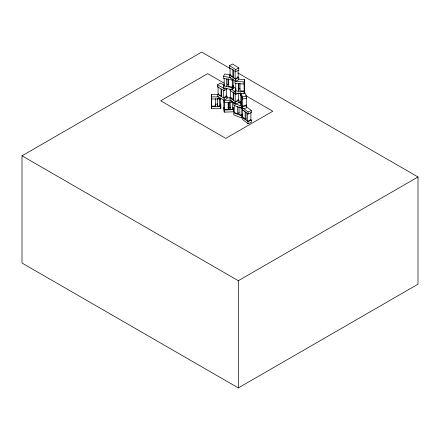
<?xml version="1.0" encoding="UTF-8"?>
<svg xmlns="http://www.w3.org/2000/svg" width="440" height="440" viewBox="0 0 440 440"><rect width="100%" height="100%" fill="white"/><g stroke="black" fill="none" stroke-linecap="round" stroke-linejoin="round"><path stroke-width="0.66" d="M234.988 90.926L244.123 91.608L244.651 89.232L244.123 93.72L234.988 93.038L235.516 88.55L235.516 90.668M236.022 89.793L235.757 90.981L235.757 83.463M244.123 93.72L244.123 81.967L244.651 79.596L238.777 79.156M244.096 83.617L244.431 82.132L244.431 89.656L244.096 91.141L239.987 90.833L239.987 83.309M232.821 78.953L232.139 80.086L223.443 78.331L223.443 76.213L224.807 73.953L230.159 75.031M232.139 89.722L232.139 87.604L233.508 85.344L233.508 87.461L232.139 89.722L223.443 87.967L223.443 85.85L224.125 84.722M228.365 78.832L228.365 86.356L232.282 87.147L233.134 85.734L233.134 79.58M242.407 107.47L241.489 108.268L233.827 105.309L233.827 103.191L234.751 102.399M242.869 116.71L241.489 117.904L233.827 114.95L233.827 112.833L234.751 112.035M234.262 104.934L234.262 112.459L237.705 113.79L239.146 112.547M241.191 115.236L241.191 107.712L239.036 106.882L239.036 114.406L241.191 115.236L242.572 114.043M241.489 117.904L241.489 115.786L242.869 114.593M227.024 88.918L224.125 90.629L217.542 86.911L217.542 84.793L220.44 83.083L224.279 85.25M224.125 90.629L224.125 88.512L225.286 87.83M225.929 95.821L227.024 96.443L227.024 98.555L224.125 100.265L217.542 96.547L217.542 94.43L218.702 93.748M218.081 86.587L218.081 94.111L221.045 95.783L221.953 95.249M224.125 100.265L224.125 98.153L227.024 96.443M237.919 73.007L418 176.979L418 284.196L238.337 387.921L22 263.021L22 155.804L201.663 52.08L230.191 68.547M22 155.804L238.337 280.709L418 176.979M229.466 65.654L232.507 64.026L238.772 67.925L238.772 70.043L235.73 71.671L229.466 67.771L229.466 65.654L235.73 69.553L235.73 71.671M235.73 69.553L238.772 67.925M237.633 76.857L238.772 77.567L238.772 79.679L235.73 81.307L229.466 77.407L229.466 75.29L230.483 74.751M233.371 70.18L233.371 77.704L235.131 78.799L238.172 77.171L238.172 70.334M229.466 75.29L235.73 79.195L238.772 77.567M230.038 89.216L230.038 90.272L235.719 94.457L238.986 92.983M237.952 99.743L238.986 100.502L238.986 102.619L235.719 104.093L230.038 99.908L230.038 97.796L231.127 97.3M230.038 97.796L235.719 101.981L238.986 100.502M243.029 108.086L248.05 111.958L251.367 110.523L251.367 112.635L248.05 114.07L242.523 109.819L242.528 106.519L240.091 101.387L241.423 101.178M248.688 113.234L247.583 113.713L247.583 121.237L250.899 119.801L250.899 112.277M245.13 119.202L245.13 111.678L242.644 109.764L242.644 117.288L245.13 119.202L246.169 118.756M248.05 121.594L251.367 120.159L251.367 122.276L248.05 123.712L242.523 119.455L242.523 117.337L248.05 121.594L248.05 123.712M240.636 92.889L242.528 96.877L246.527 96.245L246.527 98.362L242.528 98.995L240.091 93.863L240.091 92.807M242.528 106.519L246.527 105.886L246.527 107.998L242.528 108.63L240.091 103.505L240.091 101.387M226.589 97.895L230.527 97.757M231.44 100.122L224.213 100.38L224.213 102.493L233.409 102.168M227.904 107.487L230.527 107.393M228.305 102.586L228.305 109.422L224.164 109.571L224.164 102.047M230.01 109.45L232.595 109.357L232.595 101.833L230.01 101.926L230.01 109.45L229.757 101.591M224.213 110.017L233.409 109.692L233.409 111.809L224.213 112.134L223.96 107.63L224.213 112.134M211.514 96.624L211.514 94.507L218.097 94.463M218.801 96.855L211.563 96.899L211.552 106.09L215.699 106.062L215.699 98.543M215.463 104.121L217.437 104.109M217.399 106.139L219.989 106.123L219.989 98.599L217.399 98.615L217.399 106.139L217.355 103.747M220.776 106.48L211.563 106.541L211.563 108.653L220.776 108.597L220.726 104.088L220.776 108.597M244.123 81.967L234.988 81.285L234.988 83.402L244.123 84.084L244.651 79.596M238.128 88.748L240.086 88.891M223.443 76.213L230.802 77.699M227.486 84.134L228.822 84.403M223.443 85.85L232.139 87.604M238.684 102.19L240.598 102.927M233.827 103.191L241.489 106.15L241.489 108.268M233.827 112.833L241.489 115.786M217.542 84.793L224.125 88.512M217.542 94.43L224.125 98.153M224.257 83.221L207.691 73.651L160.677 100.793L225.77 138.375L272.784 111.232L245.564 95.519M235.884 88.583L233.299 86.68L233.299 88.797M231.072 88.918L235.202 91.96M246.345 106.651L251.367 110.523M250.365 119.383L251.367 120.159M244.09 91.118L246.527 96.245M245.988 104.742L246.527 105.886M241.665 102.999L240.84 101.272L240.84 94.43M233.409 109.692L233.156 107.305L233.409 111.809M228.305 109.422L228.146 102.46M223.96 100.106L224.213 102.493M219.989 106.123L219.945 98.939M215.672 104.566L215.699 106.062M211.514 94.507L211.563 99.017L220.776 98.956L220.776 97.9M211.514 104.148L211.563 108.653M248.05 111.958L248.05 114.07M246.312 97.856L246.312 105.375L242.314 106.007L242.314 98.489L241.626 97.042L241.626 104.566M246.032 112.514L246.032 120.038M242.528 96.877L242.528 98.995M238.854 83.331L238.854 88.797L238.326 91.174L238.326 83.65M238.441 93.247L238.441 100.084L235.18 101.563L235.18 94.039L233.58 92.862L233.58 100.386M238.337 280.709L238.337 387.921M237.705 106.266L237.705 113.79M235.73 79.195L235.73 81.307M235.719 92.873L235.719 94.457M235.719 101.981L235.719 104.093M235.131 71.28L235.131 78.799M233.206 91.878L233.206 99.401L230.648 97.515L230.648 90.679M232.854 69.218L232.854 76.742L230.038 74.987L230.038 68.151M232.282 79.624L232.282 87.147M232.139 79.024L232.139 80.086M227.986 78.76L227.986 84.233L226.622 86.493L226.622 78.969M226.391 88.545L226.391 96.063L223.493 97.774L223.493 90.255M224.174 78.48L224.174 85.998M224.01 100.551L224.01 108.075M221.639 89.205L221.639 96.729M221.045 88.946L221.045 95.783M211.525 97.07L211.514 106.26"/></g></svg>
